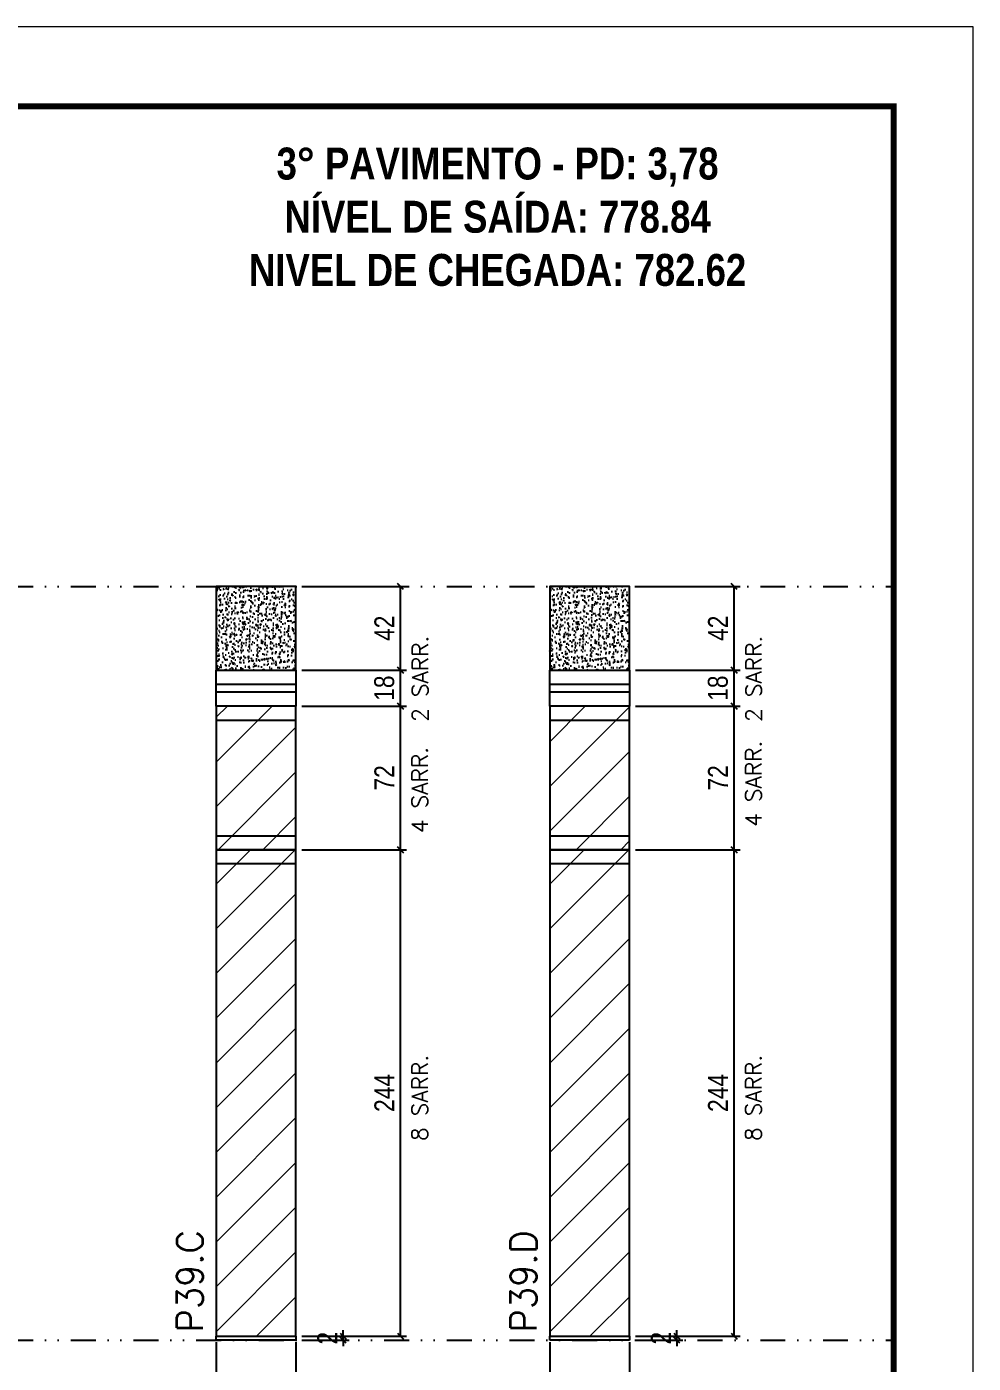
# Model space of a CAD drawing. Extents: x 2949 to 9203, y -16089 to 12527.
# Drawn here: x 3959 to 4434, y 2668 to 3338 of the extents above; entities that cross this region are included whole.
import ezdxf

# ---------------------------------------------------------------- set-up
doc = ezdxf.new("R2010")
doc.units = 0
doc.linetypes.add('DASHED', pattern=[0.75, 0.5, -0.25])
doc.linetypes.add('DIVIDE2', pattern=[0.625, 0.25, -0.125, 0, -0.125, 0, -0.125])
for name, color, linetype in [('COTA', 241, 'Continuous'), ('NOMENCLATURA', 7, 'Continuous'), ('Nível', 160, 'Continuous'), ('Painéis', 200, 'Continuous'), ('SARR_2.2x7', 40, 'Continuous')]:
    doc.layers.add(name, color=color, linetype=linetype)
for name, color, linetype, lineweight in [('Folhas', 255, 'Continuous', 9), ('Hachura', 251, 'Continuous', 9), ('SARRAFO DE PRESSAO', 251, 'DASHED', 9), ('Texto Seção', 7, 'Continuous', 15)]:
    doc.layers.add(name, color=color, linetype=linetype, lineweight=lineweight)
doc.styles.add('COTA TECNICA', font='techl___.ttf', dxfattribs={"height": 10})
doc.styles.add('COTA TECNICA-50', font='techl___.ttf', dxfattribs={"height": 10})
doc.styles.add('REGUA-120', font='ROMANS.shx', dxfattribs={"height": 15})
doc.styles.add('ROMANC', font='techb___.ttf', dxfattribs={"height": 2.5})
doc.styles.add('ROMANS', font='romans.shx')
doc.dimstyles.new('COTA PAINEL-50', dxfattribs={"dimtxt": 10, "dimasz": 3, "dimexe": 3, "dimexo": 3, "dimgap": 3, "dimtad": 1, "dimdec": 1, "dimzin": 12, "dimdsep": 46, "dimtxsty": 'COTA TECNICA-50', "dimblk1": 'OBLIQUE', "dimblk2": 'OBLIQUE', "dimsah": 1, "dimcen": 0.9, "dimclrd": 4, "dimclre": 4, "dimclrt": 240, "dimadec": 1, "dimazin": 3, "dimtfac": 1, "dimtdec": 1, "dimtmove": 0, "dimatfit": 3, "dimfxl": 1, "dimtolj": 1, "dimtzin": 12, "dimarcsym": 0})
doc.dimstyles.new('PAINEL', dxfattribs={"dimtxt": 10, "dimasz": 3, "dimexe": 3, "dimexo": 3, "dimgap": 3, "dimtad": 1, "dimdec": 1, "dimzin": 12, "dimdsep": 46, "dimtxsty": 'COTA TECNICA', "dimblk1": 'OBLIQUE', "dimblk2": 'OBLIQUE', "dimsah": 1, "dimcen": 0.9, "dimclrd": 4, "dimclre": 4, "dimclrt": 240, "dimadec": 1, "dimazin": 3, "dimtfac": 1, "dimtdec": 1, "dimtmove": 0, "dimatfit": 3, "dimfxl": 1, "dimtolj": 1, "dimtzin": 12, "dimarcsym": 0})
pattern_1 = [(45, (-1598.5, 3445.725), (-11.22532, 11.22532), [])]

# ---------------------------------------------------------------- blocks, each defined once
blk = doc.blocks.new('9999999999')
at = {"layer": 'Folhas'}
blk.add_lwpolyline([(98138.98, 34190.21), (99623.98, 34190.21), (99623.98, 35240.21), (98138.98, 35240.21)], close=True, dxfattribs=at)
at = {"layer": 'Folhas', "color": 30, "const_width": 3}
blk.add_lwpolyline([(98213.98, 34230.21), (99583.98, 34230.21), (99583.98, 35200.21), (98213.98, 35200.21)], close=True, dxfattribs=at)
blk = doc.blocks.new('_Oblique')
at = {"color": 0, "linetype": 'ByBlock', "lineweight": -2}
blk.add_line((-0.5, -0.5), (0.5, 0.5), dxfattribs=at)
blk = doc.blocks.new('*D1099')
at = {"layer": 'COTA', "color": 4, "lineweight": -2, "transparency": 16777216}
for p, q in [((4097.13, 2925.4), (4149.62, 2925.4)), ((4146.62, 2681.42), (4146.62, 2925.4)), ((4097.13, 2681.42), (4149.62, 2681.42))]:
    blk.add_line(p, q, dxfattribs=at)
at = {"layer": 'Defpoints', "color": 0, "transparency": 16777216}
for p in [(4094.13, 2925.4), (4146.62, 2925.4), (4094.13, 2681.42)]:
    blk.add_point(p, dxfattribs=at)
at = {"layer": 'COTA', "color": 4, "lineweight": -2, "transparency": 16777216, "xscale": 3, "yscale": 3, "zscale": 3}
for p, rotation in [((4146.62, 2925.4), 90), ((4146.62, 2681.42), 270)]:
    blk.add_blockref('_Oblique', p, dxfattribs=dict(at, rotation=rotation))
at = {"layer": 'COTA', "color": 240, "transparency": 16777216, "insert": (4138.54, 2803.41), "char_height": 10, "attachment_point": 5, "rotation": 90, "style": 'COTA TECNICA'}
blk.add_mtext('\\A1;244', dxfattribs=at)
blk = doc.blocks.new('*D1100')
at = {"layer": 'COTA', "color": 4, "lineweight": -2, "transparency": 16777216}
for p, q in [((4054.13, 2678.42), (4054.13, 2636.69)), ((4094.13, 2678.42), (4094.13, 2636.69)), ((4054.13, 2639.69), (4094.13, 2639.69))]:
    blk.add_line(p, q, dxfattribs=at)
at = {"layer": 'Defpoints', "color": 0, "transparency": 16777216}
for p in [(4054.13, 2681.42), (4094.13, 2681.42), (4094.13, 2639.69)]:
    blk.add_point(p, dxfattribs=at)
at = {"layer": 'COTA', "color": 4, "lineweight": -2, "transparency": 16777216, "xscale": 3, "yscale": 3, "zscale": 3, "rotation": 180}
blk.add_blockref('_Oblique', (4054.13, 2639.69), dxfattribs=at)
at = {"layer": 'COTA', "color": 4, "lineweight": -2, "transparency": 16777216, "xscale": 3, "yscale": 3, "zscale": 3}
blk.add_blockref('_Oblique', (4094.13, 2639.69), dxfattribs=at)
at = {"layer": 'COTA', "color": 240, "transparency": 16777216, "insert": (4074.13, 2647.79), "char_height": 10, "attachment_point": 5, "style": 'COTA TECNICA'}
blk.add_mtext('\\A1;40', dxfattribs=at)
blk = doc.blocks.new('*D1111')
at = {"layer": 'COTA', "color": 4, "linetype": 'ByBlock', "lineweight": -2, "transparency": 16777216}
for p, q in [((4097.13, 2997.42), (4149.62, 2997.42)), ((4146.62, 2925.4), (4146.62, 2997.42)), ((4097.13, 2925.4), (4149.62, 2925.4))]:
    blk.add_line(p, q, dxfattribs=at)
at = {"layer": 'Defpoints', "color": 0, "linetype": 'ByBlock', "transparency": 16777216}
for p in [(4094.13, 2997.42), (4146.62, 2997.42), (4094.13, 2925.4)]:
    blk.add_point(p, dxfattribs=at)
at = {"layer": 'COTA', "color": 4, "linetype": 'ByBlock', "lineweight": -2, "transparency": 16777216, "xscale": 3, "yscale": 3, "zscale": 3}
for p, rotation in [((4146.62, 2997.42), 90), ((4146.62, 2925.4), 270)]:
    blk.add_blockref('_Oblique', p, dxfattribs=dict(at, rotation=rotation))
at = {"layer": 'COTA', "color": 240, "linetype": 'ByBlock', "transparency": 16777216, "insert": (4138.54, 2961.41), "char_height": 10, "attachment_point": 5, "rotation": 90, "style": 'COTA TECNICA'}
blk.add_mtext('\\A1;72', dxfattribs=at)
blk = doc.blocks.new('*D1101')
at = {"layer": 'COTA', "color": 4, "lineweight": -2, "transparency": 16777216}
for p, q in [((4097.13, 2681.42), (4120.94, 2681.42)), ((4117.94, 2681.42), (4117.94, 2684.42)), ((4117.94, 2679.42), (4117.94, 2681.42)), ((4097.13, 2679.42), (4120.94, 2679.42)), ((4117.94, 2679.42), (4117.94, 2676.42))]:
    blk.add_line(p, q, dxfattribs=at)
at = {"layer": 'Defpoints', "color": 0, "transparency": 16777216}
for p in [(4094.13, 2681.42), (4117.94, 2681.42), (4094.13, 2679.42)]:
    blk.add_point(p, dxfattribs=at)
at = {"layer": 'COTA', "color": 4, "lineweight": -2, "transparency": 16777216, "xscale": 3, "yscale": 3, "zscale": 3}
for p, rotation in [((4117.94, 2681.42), 270), ((4117.94, 2679.42), 90)]:
    blk.add_blockref('_Oblique', p, dxfattribs=dict(at, rotation=rotation))
at = {"layer": 'COTA', "color": 240, "transparency": 16777216, "insert": (4109.94, 2680.42), "char_height": 10, "attachment_point": 5, "rotation": 90, "style": 'COTA TECNICA-50'}
blk.add_mtext('\\A1;2', dxfattribs=at)
blk = doc.blocks.new('*D1075')
at = {"layer": 'COTA', "color": 4, "lineweight": -2, "transparency": 16777216}
for p, q in [((4264.52, 2925.4), (4317.01, 2925.4)), ((4314.01, 2681.42), (4314.01, 2925.4)), ((4264.52, 2681.42), (4317.01, 2681.42))]:
    blk.add_line(p, q, dxfattribs=at)
at = {"layer": 'Defpoints', "color": 0, "transparency": 16777216}
for p in [(4261.52, 2925.4), (4314.01, 2925.4), (4261.52, 2681.42)]:
    blk.add_point(p, dxfattribs=at)
at = {"layer": 'COTA', "color": 4, "lineweight": -2, "transparency": 16777216, "xscale": 3, "yscale": 3, "zscale": 3}
for p, rotation in [((4314.01, 2925.4), 90), ((4314.01, 2681.42), 270)]:
    blk.add_blockref('_Oblique', p, dxfattribs=dict(at, rotation=rotation))
at = {"layer": 'COTA', "color": 240, "transparency": 16777216, "insert": (4305.94, 2803.41), "char_height": 10, "attachment_point": 5, "rotation": 90, "style": 'COTA TECNICA'}
blk.add_mtext('\\A1;244', dxfattribs=at)
blk = doc.blocks.new('*D1076')
at = {"layer": 'COTA', "color": 4, "lineweight": -2, "transparency": 16777216}
for p, q in [((4221.52, 2678.42), (4221.52, 2636.69)), ((4261.52, 2678.42), (4261.52, 2636.69)), ((4221.52, 2639.69), (4261.52, 2639.69))]:
    blk.add_line(p, q, dxfattribs=at)
at = {"layer": 'Defpoints', "color": 0, "transparency": 16777216}
for p in [(4221.52, 2681.42), (4261.52, 2681.42), (4261.52, 2639.69)]:
    blk.add_point(p, dxfattribs=at)
at = {"layer": 'COTA', "color": 4, "lineweight": -2, "transparency": 16777216, "xscale": 3, "yscale": 3, "zscale": 3, "rotation": 180}
blk.add_blockref('_Oblique', (4221.52, 2639.69), dxfattribs=at)
at = {"layer": 'COTA', "color": 4, "lineweight": -2, "transparency": 16777216, "xscale": 3, "yscale": 3, "zscale": 3}
blk.add_blockref('_Oblique', (4261.52, 2639.69), dxfattribs=at)
at = {"layer": 'COTA', "color": 240, "transparency": 16777216, "insert": (4241.52, 2647.79), "char_height": 10, "attachment_point": 5, "style": 'COTA TECNICA'}
blk.add_mtext('\\A1;40', dxfattribs=at)
blk = doc.blocks.new('*D1102')
at = {"layer": 'COTA', "color": 4, "linetype": 'ByBlock', "lineweight": -2, "transparency": 16777216}
for p, q in [((4264.52, 2997.42), (4317.01, 2997.42)), ((4314.01, 2925.4), (4314.01, 2997.42)), ((4264.52, 2925.4), (4317.01, 2925.4))]:
    blk.add_line(p, q, dxfattribs=at)
at = {"layer": 'Defpoints', "color": 0, "linetype": 'ByBlock', "transparency": 16777216}
for p in [(4261.52, 2997.42), (4314.01, 2997.42), (4261.52, 2925.4)]:
    blk.add_point(p, dxfattribs=at)
at = {"layer": 'COTA', "color": 4, "linetype": 'ByBlock', "lineweight": -2, "transparency": 16777216, "xscale": 3, "yscale": 3, "zscale": 3}
for p, rotation in [((4314.01, 2997.42), 90), ((4314.01, 2925.4), 270)]:
    blk.add_blockref('_Oblique', p, dxfattribs=dict(at, rotation=rotation))
at = {"layer": 'COTA', "color": 240, "linetype": 'ByBlock', "transparency": 16777216, "insert": (4305.94, 2961.41), "char_height": 10, "attachment_point": 5, "rotation": 90, "style": 'COTA TECNICA'}
blk.add_mtext('\\A1;72', dxfattribs=at)
blk = doc.blocks.new('*D1077')
at = {"layer": 'COTA', "color": 4, "lineweight": -2, "transparency": 16777216}
for p, q in [((4264.52, 2681.42), (4288.34, 2681.42)), ((4285.34, 2681.42), (4285.34, 2684.42)), ((4285.34, 2679.42), (4285.34, 2681.42)), ((4264.52, 2679.42), (4288.34, 2679.42)), ((4285.34, 2679.42), (4285.34, 2676.42))]:
    blk.add_line(p, q, dxfattribs=at)
at = {"layer": 'Defpoints', "color": 0, "transparency": 16777216}
for p in [(4261.52, 2681.42), (4285.34, 2681.42), (4261.52, 2679.42)]:
    blk.add_point(p, dxfattribs=at)
at = {"layer": 'COTA', "color": 4, "lineweight": -2, "transparency": 16777216, "xscale": 3, "yscale": 3, "zscale": 3}
for p, rotation in [((4285.34, 2681.42), 270), ((4285.34, 2679.42), 90)]:
    blk.add_blockref('_Oblique', p, dxfattribs=dict(at, rotation=rotation))
at = {"layer": 'COTA', "color": 240, "transparency": 16777216, "insert": (4277.34, 2680.42), "char_height": 10, "attachment_point": 5, "rotation": 90, "style": 'COTA TECNICA-50'}
blk.add_mtext('\\A1;2', dxfattribs=at)
blk = doc.blocks.new('*D2375')
at = {"layer": 'COTA', "color": 4, "lineweight": -2, "transparency": 16777216}
for p, q in [((4097.13, 3057.44), (4149.62, 3057.44)), ((4146.62, 3015.42), (4146.62, 3057.44)), ((4097.13, 3015.42), (4149.62, 3015.42))]:
    blk.add_line(p, q, dxfattribs=at)
at = {"layer": 'Defpoints', "color": 0, "transparency": 16777216}
for p in [(4094.13, 3057.44), (4146.62, 3057.44), (4094.13, 3015.42)]:
    blk.add_point(p, dxfattribs=at)
at = {"layer": 'COTA', "color": 4, "lineweight": -2, "transparency": 16777216, "xscale": 3, "yscale": 3, "zscale": 3}
for p, rotation in [((4146.62, 3057.44), 90), ((4146.62, 3015.42), 270)]:
    blk.add_blockref('_Oblique', p, dxfattribs=dict(at, rotation=rotation))
at = {"layer": 'COTA', "color": 240, "transparency": 16777216, "insert": (4138.54, 3036.43), "char_height": 10, "attachment_point": 5, "rotation": 90, "style": 'COTA TECNICA'}
blk.add_mtext('\\A1;42', dxfattribs=at)
blk = doc.blocks.new('*D2376')
at = {"layer": 'COTA', "color": 4, "lineweight": -2, "transparency": 16777216}
for p, q in [((4264.52, 3057.44), (4317.01, 3057.44)), ((4314.01, 3015.42), (4314.01, 3057.44)), ((4264.52, 3015.42), (4317.01, 3015.42))]:
    blk.add_line(p, q, dxfattribs=at)
at = {"layer": 'Defpoints', "color": 0, "transparency": 16777216}
for p in [(4261.52, 3057.44), (4314.01, 3057.44), (4261.52, 3015.42)]:
    blk.add_point(p, dxfattribs=at)
at = {"layer": 'COTA', "color": 4, "lineweight": -2, "transparency": 16777216, "xscale": 3, "yscale": 3, "zscale": 3}
for p, rotation in [((4314.01, 3057.44), 90), ((4314.01, 3015.42), 270)]:
    blk.add_blockref('_Oblique', p, dxfattribs=dict(at, rotation=rotation))
at = {"layer": 'COTA', "color": 240, "transparency": 16777216, "insert": (4305.94, 3036.43), "char_height": 10, "attachment_point": 5, "rotation": 90, "style": 'COTA TECNICA'}
blk.add_mtext('\\A1;42', dxfattribs=at)
blk = doc.blocks.new('*D2664')
at = {"layer": 'COTA', "color": 4, "lineweight": -2, "transparency": 16777216}
for p, q in [((4097.13, 3015.42), (4149.62, 3015.42)), ((4146.62, 2997.42), (4146.62, 3015.42)), ((4097.13, 2997.42), (4149.62, 2997.42))]:
    blk.add_line(p, q, dxfattribs=at)
at = {"layer": 'Defpoints', "color": 0, "transparency": 16777216}
for p in [(4094.13, 3015.42), (4146.62, 3015.42), (4094.13, 2997.42)]:
    blk.add_point(p, dxfattribs=at)
at = {"layer": 'COTA', "color": 4, "lineweight": -2, "transparency": 16777216, "xscale": 3, "yscale": 3, "zscale": 3}
for p, rotation in [((4146.62, 3015.42), 90), ((4146.62, 2997.42), 270)]:
    blk.add_blockref('_Oblique', p, dxfattribs=dict(at, rotation=rotation))
at = {"layer": 'COTA', "color": 240, "transparency": 16777216, "insert": (4138.52, 3006.42), "char_height": 10, "attachment_point": 5, "rotation": 90, "style": 'COTA TECNICA-50'}
blk.add_mtext('\\A1;18', dxfattribs=at)
blk = doc.blocks.new('*D2665')
at = {"layer": 'COTA', "color": 4, "lineweight": -2, "transparency": 16777216}
for p, q in [((4264.52, 3015.4), (4317.01, 3015.4)), ((4314.01, 2997.4), (4314.01, 3015.4)), ((4264.52, 2997.4), (4317.01, 2997.4))]:
    blk.add_line(p, q, dxfattribs=at)
at = {"layer": 'Defpoints', "color": 0, "transparency": 16777216}
for p in [(4261.52, 3015.4), (4314.01, 3015.4), (4261.52, 2997.4)]:
    blk.add_point(p, dxfattribs=at)
at = {"layer": 'COTA', "color": 4, "lineweight": -2, "transparency": 16777216, "xscale": 3, "yscale": 3, "zscale": 3}
for p, rotation in [((4314.01, 3015.4), 90), ((4314.01, 2997.4), 270)]:
    blk.add_blockref('_Oblique', p, dxfattribs=dict(at, rotation=rotation))
at = {"layer": 'COTA', "color": 240, "transparency": 16777216, "insert": (4305.92, 3006.4), "char_height": 10, "attachment_point": 5, "rotation": 90, "style": 'COTA TECNICA-50'}
blk.add_mtext('\\A1;18', dxfattribs=at)

msp = doc.modelspace()

# ---------------------------------------------------------------- hatches: boundary and pattern name
at = {"layer": 'COTA', "linetype": 'ByBlock'}
h = msp.add_hatch(dxfattribs=at)
h.set_pattern_fill('AR-CONC', color=256, scale=0.03)
h.set_pattern_definition([(50, (-127559.9003, -23797.825), (5.46554007, -0.47817257), [0.5715, -6.2865]), (355, (-127559.9, -23797.825), (-1.05730264, 5.73170536), [0.4572, -5.02921753]), (100.4514447, (-127559.445, -23797.865), (4.40823741, 5.25353256), [0.48570026, -5.34270734]), (46.1842, (-127559.9, -23796.301), (8.13237123, -1.26126984), [0.85725, -9.42975]), (96.6355576, (-127559.2226, -23796.406), (7.122124, 7.42278374), [0.7285507, -8.01406824]), (351.184151, (-127559.9, -23796.301), (7.122124, 7.42278374), [0.685799, -7.54379196]), (21, (-127559.1383, -23796.682), (4.54843174, -3.06795595), [0.5715, -6.2865]), (326, (-127559.138, -23796.682), (1.85406085, 5.52563898), [0.4572, -5.0292]), (71.451445, (-127558.759, -23796.938), (6.40249258, 2.45768307), [0.48570026, -5.34269813]), (37.5, (-127559.9003, -23797.8251), (0.092658098, 2.536651166), [0, -4.96824, 0, -5.1054, 0, -5.04825]), (7.5, (-127559.9003, -23797.8251), (2.004589875, 3.005417245), [0, -2.91084, 0, -4.85394, 0, -1.92405]), (327.5, (-127561.5995, -23797.8251), (4.067717855, -0.17186232), [0, -1.905, 0, -5.9436, 0, -7.8867]), (317.5, (-127562.3615, -23797.825), (4.44387544, 0.76279473), [0, -2.4765, 0, -3.94716, 0, -5.6007])])
h.paths.add_polyline_path([(4054.13, 3015.42), (4094.13, 3015.42), (4094.13, 3057.44), (4054.13, 3057.44)])
h = msp.add_hatch(dxfattribs=at)
h.set_pattern_fill('AR-CONC', color=256, scale=0.03)
h.set_pattern_definition([(50, (-127392.5055, -23797.825), (5.46554007, -0.47817257), [0.5715, -6.2865]), (355, (-127392.5055, -23797.825), (-1.05730264, 5.73170536), [0.4572, -5.02921753]), (100.4514447, (-127392.05, -23797.865), (4.40823741, 5.25353256), [0.48570026, -5.34270734]), (46.1842, (-127392.5055, -23796.301), (8.13237123, -1.26126984), [0.85725, -9.42975]), (96.6355576, (-127391.828, -23796.406), (7.122124, 7.42278374), [0.7285507, -8.01406824]), (351.184151, (-127392.5055, -23796.301), (7.122124, 7.42278374), [0.685799, -7.54379196]), (21, (-127391.7435, -23796.682), (4.54843174, -3.06795595), [0.5715, -6.2865]), (326, (-127391.7435, -23796.682), (1.85406085, 5.52563898), [0.4572, -5.0292]), (71.451445, (-127391.3645, -23796.938), (6.40249258, 2.45768307), [0.48570026, -5.34269813]), (37.5, (-127392.5055, -23797.8251), (0.092658098, 2.536651166), [0, -4.96824, 0, -5.1054, 0, -5.04825]), (7.5, (-127392.5055, -23797.8251), (2.004589875, 3.005417245), [0, -2.91084, 0, -4.85394, 0, -1.92405]), (327.5, (-127394.2048, -23797.8251), (4.067717855, -0.17186232), [0, -1.905, 0, -5.9436, 0, -7.8867]), (317.5, (-127394.9668, -23797.825), (4.44387544, 0.76279473), [0, -2.4765, 0, -3.94716, 0, -5.6007])])
h.paths.add_polyline_path([(4221.52, 3015.42), (4261.52, 3015.42), (4261.52, 3057.44), (4221.52, 3057.44)])
at = {"layer": 'Hachura'}
h = msp.add_hatch(dxfattribs=at)
h.set_pattern_fill('ANSI31', color=256, scale=5)
h.set_pattern_definition(pattern_1)
h.paths.add_polyline_path([(4094.13, 2997.42), (4054.13, 2997.42), (4054.13, 2925.4), (4094.13, 2925.4)])
h = msp.add_hatch(dxfattribs=at)
h.set_pattern_fill('ANSI31', color=256, scale=5)
h.set_pattern_definition(pattern_1)
h.paths.add_polyline_path([(4221.52, 2925.4), (4261.52, 2925.4), (4261.52, 2997.42), (4221.52, 2997.42)])
at = {"layer": 'Hachura', "linetype": 'ByBlock'}
h = msp.add_hatch(dxfattribs=at)
h.set_pattern_fill('ANSI31', color=256, scale=5)
h.set_pattern_definition([(45, (-129352.151, -29604.921), (-11.2253202, 11.2253202), [])])
h.paths.add_polyline_path([(4094.13, 2925.4), (4054.13, 2925.4), (4054.13, 2681.42), (4094.13, 2681.42)])
h = msp.add_hatch(dxfattribs=at)
h.set_pattern_fill('ANSI31', color=256, scale=5)
h.set_pattern_definition([(45, (-129184.757, -29604.921), (-11.2253202, 11.2253202), [])])
h.paths.add_polyline_path([(4261.52, 2925.4), (4221.52, 2925.4), (4221.52, 2681.42), (4261.52, 2681.42)])

# ---------------------------------------------------------------- linework, layer by layer
at = {"layer": 'COTA', "linetype": 'ByBlock'}
for points in [[(4054.13, 3015.42), (4094.13, 3015.42), (4094.13, 3057.44), (4054.13, 3057.44)], [(4221.52, 3015.42), (4261.52, 3015.42), (4261.52, 3057.44), (4221.52, 3057.44)]]:
    msp.add_lwpolyline(points, close=True, dxfattribs=at)
at = {"layer": 'Nível', "color": 4, "linetype": 'DIVIDE2', "ltscale": 50}
for p, q in [((3383.69, 3057.42), (4394.03, 3057.42)), ((3383.69, 2679.42), (4394.03, 2679.42))]:
    msp.add_line(p, q, dxfattribs=at)
at = {"layer": 'Painéis'}
for p, q in [((4054.13, 3015.42), (4094.13, 3015.42)), ((4054.13, 2997.42), (4054.13, 3015.42)), ((4094.13, 3015.42), (4094.13, 2997.42)), ((4221.52, 3015.4), (4261.52, 3015.4)), ((4221.52, 2997.4), (4221.52, 3015.4)), ((4261.52, 3015.4), (4261.52, 2997.4)), ((4054.13, 2681.42), (4094.13, 2681.42)), ((4054.13, 2679.42), (4054.13, 2681.42)), ((4094.13, 2681.42), (4094.13, 2679.42)), ((4221.52, 2681.42), (4261.52, 2681.42)), ((4221.52, 2679.42), (4221.52, 2681.42)), ((4261.52, 2681.42), (4261.52, 2679.42)), ((4094.13, 2679.42), (4054.13, 2679.42)), ((4261.52, 2679.42), (4221.52, 2679.42))]:
    msp.add_line(p, q, dxfattribs=at)
for points in [[(4054.13, 2925.4), (4094.13, 2925.4), (4094.13, 2997.42), (4054.13, 2997.42)], [(4221.52, 2925.4), (4261.52, 2925.4), (4261.52, 2997.42), (4221.52, 2997.42)], [(4054.13, 2681.42), (4094.13, 2681.42), (4094.13, 2925.4), (4054.13, 2925.4)], [(4221.52, 2681.42), (4261.52, 2681.42), (4261.52, 2925.4), (4221.52, 2925.4)]]:
    msp.add_lwpolyline(points, close=True, dxfattribs=at)
at = {"layer": 'SARR_2.2x7'}
for p, q in [((4054.13, 3008.42), (4094.13, 3008.42)), ((4094.13, 3004.42), (4054.13, 3004.42)), ((4221.52, 3008.4), (4261.52, 3008.4)), ((4261.52, 3004.4), (4221.52, 3004.4)), ((4054.13, 2990.42), (4094.13, 2990.42)), ((4221.52, 2990.42), (4261.52, 2990.42)), ((4054.13, 2932.4), (4094.13, 2932.4)), ((4221.52, 2932.4), (4261.52, 2932.4)), ((4054.13, 2918.4), (4094.13, 2918.4)), ((4221.52, 2918.4), (4261.52, 2918.4))]:
    msp.add_line(p, q, dxfattribs=at)

# ---------------------------------------------------------------- block references
at = {"layer": 'SARRAFO DE PRESSAO', "color": 6, "linetype": 'ByBlock'}
msp.add_blockref('9999999999', (-95189.94, -31902.07), dxfattribs=at)

# ---------------------------------------------------------------- texts
at = {"layer": 'NOMENCLATURA', "color": 2, "insert": (4195.36, 3304.19), "char_height": 16, "attachment_point": 2, "style": 'ROMANC'}
msp.add_mtext_dynamic_manual_height_columns('\\P3° PAVIMENTO - PD: 3,78\\PNÍVEL DE SAÍDA: 778.84\\PNIVEL DE CHEGADA: 782.62', width=300.2766, gutter_width=1, heights=[0], dxfattribs=at)
at = {"layer": 'Texto Seção', "linetype": 'Continuous', "style": 'ROMANS'}
for s, p in [('2 SARR.', (4160.45, 2989.51)), ('2 SARR.', (4327.84, 2989.49)), ('4 SARR.', (4327.69, 2936.87)), ('4 SARR.', (4160.3, 2933.74)), ('8 SARR.', (4160.3, 2779.32)), ('8 SARR.', (4327.69, 2779.32))]:
    msp.add_text(s, height=8, rotation=90, dxfattribs=at).set_placement(p)
at = {"layer": 'Texto Seção', "char_height": 13, "width": 285.3299, "attachment_point": 7, "rotation": 90, "style": 'REGUA-120'}
for s, insert in [('P39.C', (4047.48, 2683.34)), ('P39.D', (4214.87, 2683.34))]:
    msp.add_mtext(s, dxfattribs=dict(at, insert=insert))

# ---------------------------------------------------------------- dimensions: what is measured, and where the dimension line sits
at = {"layer": 'COTA'}
for base, p1, p2, picture, middle in [((4146.62, 3057.44), (4094.13, 3015.42), (4094.13, 3057.44), '*D2375', (4138.54, 3036.43)), ((4314.01, 3057.44), (4261.52, 3015.42), (4261.52, 3057.44), '*D2376', (4305.94, 3036.43)), ((4146.62, 2925.4), (4094.13, 2681.42), (4094.13, 2925.4), '*D1099', (4138.54, 2803.41)), ((4314.01, 2925.4), (4261.52, 2681.42), (4261.52, 2925.4), '*D1075', (4305.94, 2803.41))]:
    dim = msp.add_linear_dim(base=base, p1=p1, p2=p2, angle=90, dimstyle='PAINEL', override={"dimarcsym": 2}, dxfattribs=at)
    dim.commit()
    dim.dimension.update_dxf_attribs({"geometry": picture, "text_midpoint": middle})
for base, p1, p2, picture, middle in [((4146.62, 3015.42), (4094.13, 2997.42), (4094.13, 3015.42), '*D2664', (4138.52, 3006.42)), ((4314.01, 3015.4), (4261.52, 2997.4), (4261.52, 3015.4), '*D2665', (4305.92, 3006.4))]:
    dim = msp.add_linear_dim(base=base, p1=p1, p2=p2, angle=90, dimstyle='COTA PAINEL-50', dxfattribs=at)
    dim.commit()
    dim.dimension.update_dxf_attribs({"geometry": picture, "text_midpoint": middle})
at = {"layer": 'COTA', "linetype": 'ByBlock'}
for base, p1, p2, picture, middle in [((4146.62, 2997.42), (4094.13, 2925.4), (4094.13, 2997.42), '*D1111', (4138.54, 2961.41)), ((4314.01, 2997.42), (4261.52, 2925.4), (4261.52, 2997.42), '*D1102', (4305.94, 2961.41))]:
    dim = msp.add_linear_dim(base=base, p1=p1, p2=p2, angle=90, dimstyle='PAINEL', dxfattribs=at)
    dim.commit()
    dim.dimension.update_dxf_attribs({"geometry": picture, "text_midpoint": middle})
at = {"layer": 'COTA'}
for base, p1, p2, picture, middle in [((4094.13, 2639.69), (4054.13, 2681.42), (4094.13, 2681.42), '*D1100', (4074.13, 2647.79)), ((4261.52, 2639.69), (4221.52, 2681.42), (4261.52, 2681.42), '*D1076', (4241.52, 2647.79))]:
    dim = msp.add_linear_dim(base=base, p1=p1, p2=p2, dimstyle='PAINEL', override={"dimarcsym": 2}, dxfattribs=at)
    dim.commit()
    dim.dimension.update_dxf_attribs({"geometry": picture, "text_midpoint": middle})
for base, p1, p2, picture, middle in [((4117.94, 2681.42), (4094.13, 2679.42), (4094.13, 2681.42), '*D1101', (4117.94, 2680.42)), ((4285.34, 2681.42), (4261.52, 2679.42), (4261.52, 2681.42), '*D1077', (4285.34, 2680.42))]:
    dim = msp.add_linear_dim(base=base, p1=p1, p2=p2, angle=90, dimstyle='COTA PAINEL-50', dxfattribs=at)
    dim.commit()
    dim.dimension.update_dxf_attribs({"geometry": picture, "text_midpoint": middle, "dimtype": 160})

doc.saveas('drawing.dxf')
